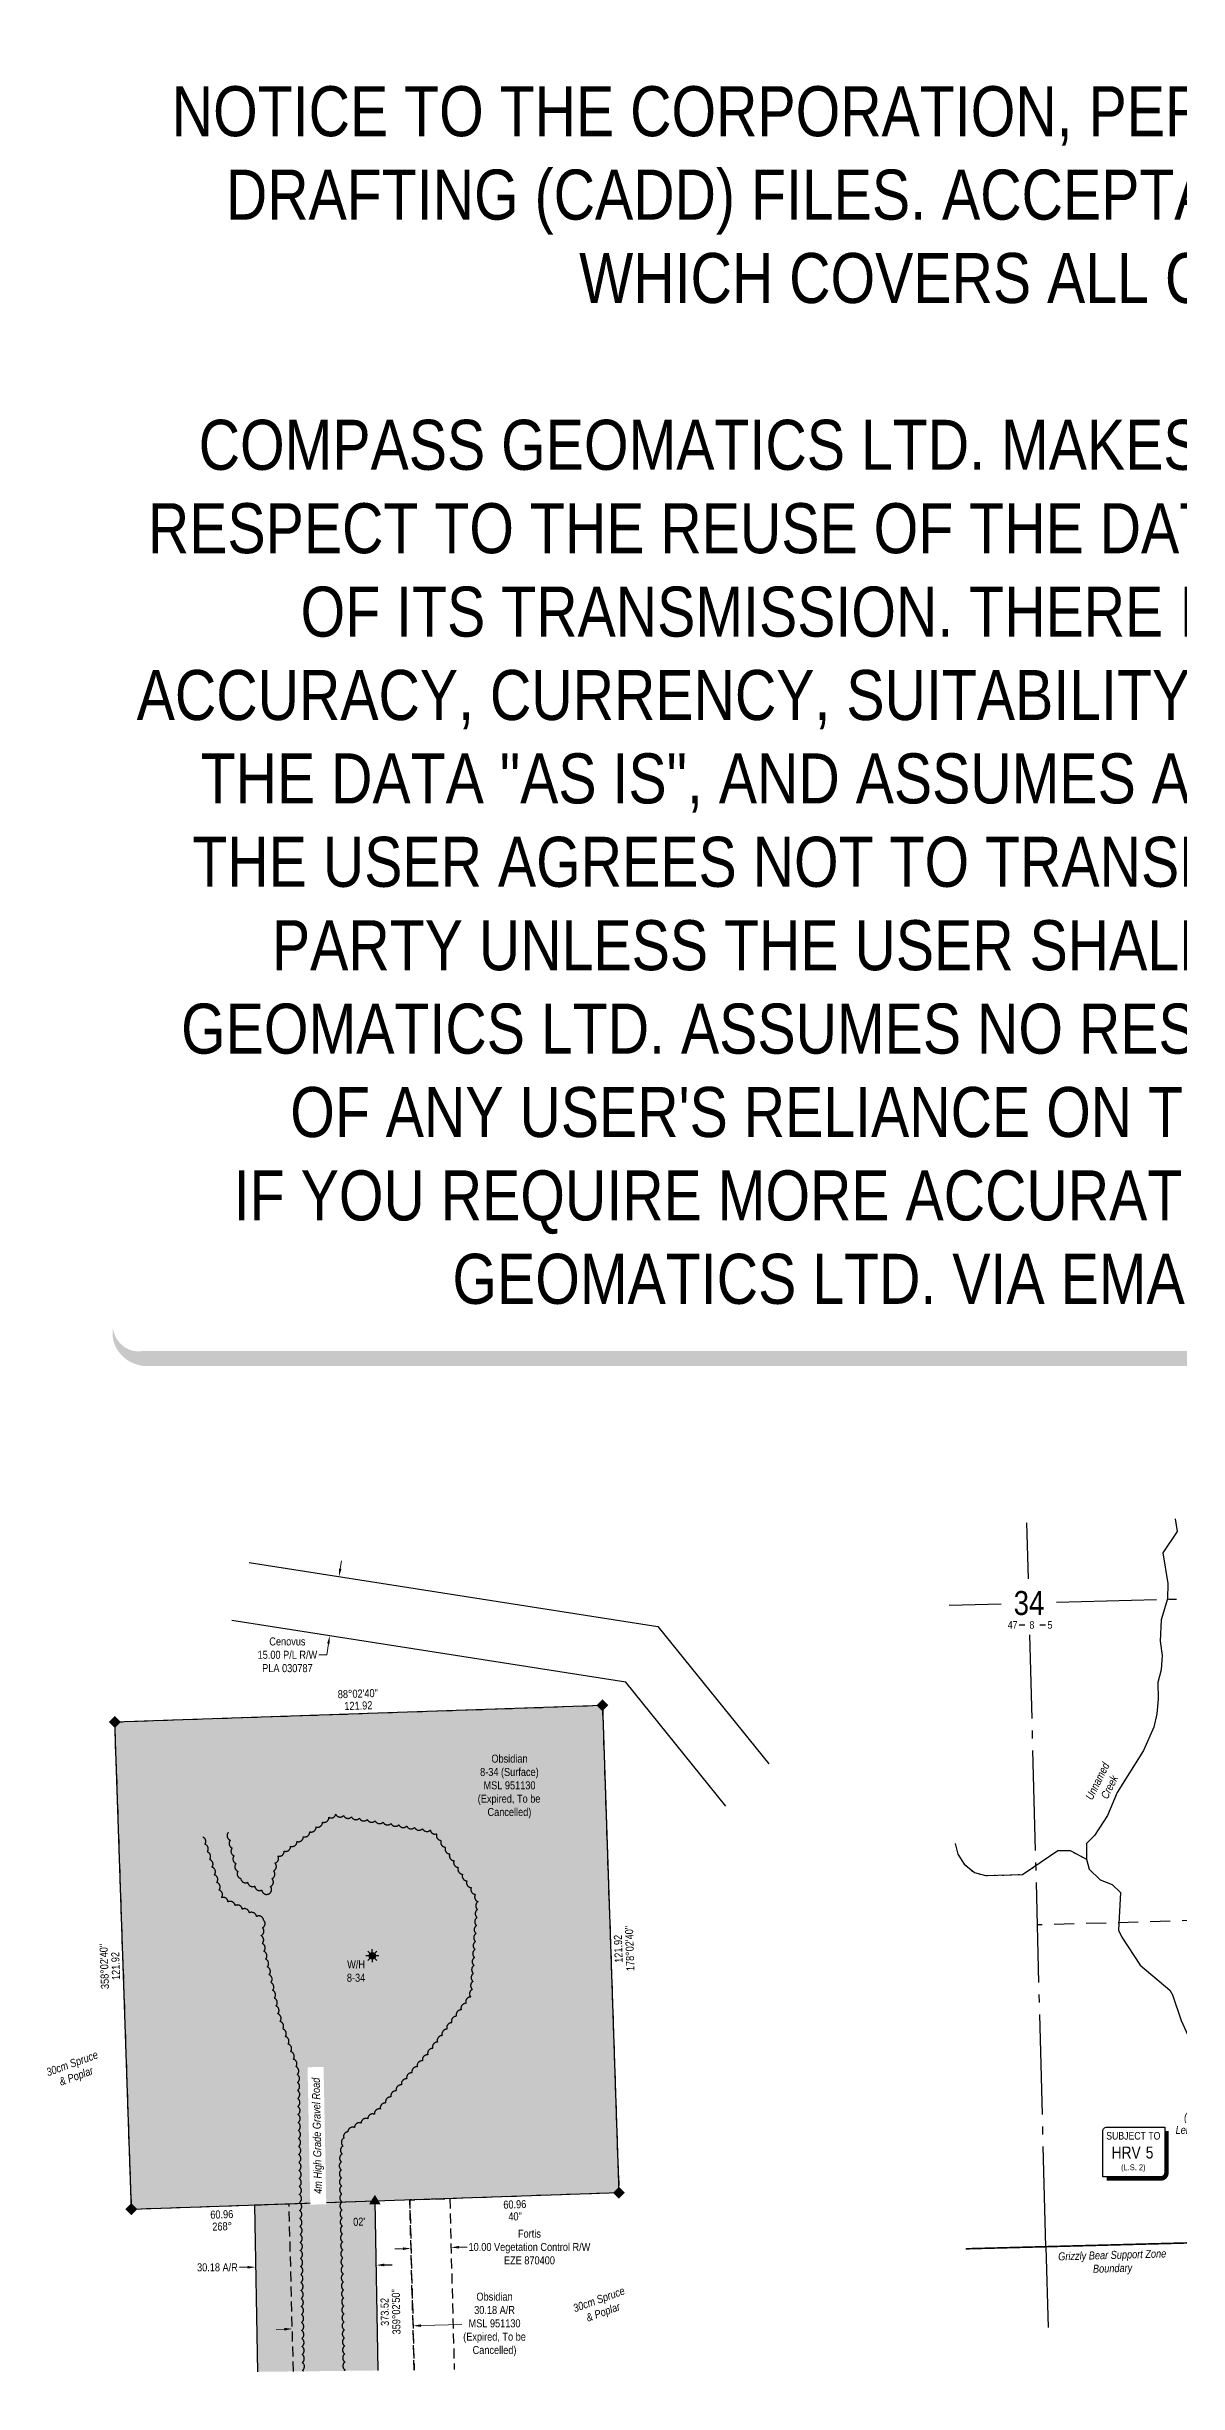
# Model space of a CAD drawing. Extents: x 626891 to 630912, y 5883885 to 5886803.
# Drawn here: x 626891 to 628305, y 5883885 to 5886803 of the extents above; entities that cross this region are included whole.
import ezdxf
from ezdxf.enums import TextEntityAlignment as Align

# ---------------------------------------------------------------- set-up
doc = ezdxf.new("R2010")
doc.units = 0
doc.header["$LTSCALE"] = 5
doc.header["$PDSIZE"] = 0.5
for name, pattern in [('0', [1, 1, 0]), ('DASHDOT2', [12.7, 6.35, -3.175, 0, -3.175]), ('foc-ACCESSROAD', [3.75, 2.5, -1.25]), ('foc-FLOWLINE', [3.75, 2.5, -1.25]), ('foc-LSD', [8, 5, -3]), ('foc-QUARTERLINE', [33, 25, -3, 2, -3]), ('foc-UNSURVEYED', [12.5, 10, -2.5]), ('foc-WHEELTRACKS', [2, 0.4, -1.6])]:
    doc.linetypes.add(name, pattern=pattern)
doc.layers.get('Defpoints').update_dxf_attribs({"color": 9})
for name, color, linetype in [('10', 1, 'Continuous'), ('9', 3, 'Continuous'), ('AS-ROADS', 254, 'Continuous'), ('AS-WILDLIFE', 131, 'DASHDOT2'), ('C-WS', 13, 'foc-ACCESSROAD'), ('C-WS-S', 8, 'Continuous'), ('CG-NOTES', 7, 'Continuous'), ('CTW', 7, 'Continuous'), ('F-EZE', 190, 'foc-FLOWLINE'), ('F-RW', 190, 'Continuous'), ('L-BD1', 253, 'Continuous'), ('L-MON', 1, 'Continuous'), ('L-QSEC', 8, 'foc-QUARTERLINE'), ('L-SECLBL', 7, 'Continuous'), ('L-SECTION-LSD', 7, 'foc-LSD'), ('L-USEC', 7, 'foc-UNSURVEYED'), ('P-PROPOSED', 10, 'Continuous'), ('P-PROPOSED-H', 21, 'Continuous'), ('P-TXT', 4, 'Continuous'), ('T-BUSH', 110, '0'), ('T-BUSH-T', 110, 'Continuous'), ('T-WATER', 160, 'Continuous'), ('T-WATER-P3', 160, 'foc-WHEELTRACKS'), ('T-WATER-T', 170, 'Continuous')]:
    doc.layers.add(name, color=color, linetype=linetype)
for name, color, linetype, lineweight in [('C-WS-T', 13, 'Continuous', 9), ('F-EZE-T', 190, 'Continuous', 9), ('F-RW-T', 190, 'Continuous', 9), ('T-TEXT', 48, 'Continuous', 18)]:
    doc.layers.add(name, color=color, linetype=linetype, lineweight=lineweight)
doc.layers.add('DISCLAIMER', color=7, linetype='Continuous', plot=False)
doc.styles.add('240', font='ARIALN.TTF', dxfattribs={"height": 30})
doc.styles.add('80', font='ARIALN.TTF', dxfattribs={"height": 10})
doc.styles.add('80CG', font='ARIALN.TTF', dxfattribs={"height": 10})
doc.styles.add('80L', font='ARIALN.TTF', dxfattribs={"height": 10})
doc.styles.add('foc-LtypeFont', font='ARIALN.TTF', dxfattribs={"height": 7.35})
doc.styles.add('HRV', font='ARIALN.TTF', dxfattribs={"height": 3})
doc.styles.add('SIMPLEX', font='ARIALN.TTF')
doc.linetypes.add('foc-TOPO-flowdirection-NOLINE', pattern='A,0,[">",foc-LtypeFont,S=0.3,R=0,X=0,Y=-0.945],-20,[">",foc-LtypeFont,S=0.3,R=0,X=0,Y=-0.945],0', length=20)
doc.dimstyles.new('Compass 5 000', dxfattribs={"dimscale": 5, "dimtxt": 9, "dimasz": 2, "dimexe": 0.2, "dimexo": 0.0625, "dimgap": 0.5, "dimtad": 0, "dimtih": 1, "dimtoh": 1, "dimzin": 0, "dimdsep": 46, "dimtxsty": '80CG', "dimcen": 0.1, "dimse1": 1, "dimse2": 1, "dimclrd": 256, "dimclrt": 256, "dimaunit": 1, "dimadec": 4, "dimazin": 0, "dimtfac": 0.06, "dimtofl": 0, "dimtmove": 0, "dimatfit": 1, "dimfxl": 0.2, "dimtolj": 1, "dimtzin": 0, "dimlwd": -1, "dimarcsym": 0})

# ---------------------------------------------------------------- blocks, each defined once
blk = doc.blocks.new('L-SECLBL')
at = {"layer": '9', "color": 7}
for p, q in [((-5.1, -27.8), (-12.3, -27.8)), ((20.7, -27.8), (13.5, -27.8))]:
    blk.add_line(p, q, dxfattribs=at)
at = {"layer": '10', "color": 2, "style": 'SIMPLEX'}
blk.add_attdef('SEC', text='', height=30, dxfattribs=at).set_placement((0, 0), align=Align.MIDDLE)
at = {"layer": '10', "color": 5, "style": '80L'}
blk.add_attdef('TWP', text='', height=9.5, dxfattribs=at).set_placement((-14.4, -27.4), align=Align.MIDDLE_RIGHT)
blk.add_attdef('RGE', text='', height=9.5, dxfattribs=at).set_placement((3.6, -27.4), align=Align.MIDDLE_CENTER)
blk.add_attdef('MER', text='', height=9.5, dxfattribs=at).set_placement((23.2, -27.4), align=Align.MIDDLE_LEFT)
blk = doc.blocks.new('HRV')
blk.add_lwpolyline([(-35.1, 31.6), (37.2, 31.6), (37.2, -25.5, -0.414214), (32.2, -30.5), (-40.1, -30.5), (-40.1, 26.6, -0.414214)], format="xyb", close=True)
at = {"const_width": 5, "flags": 128}
blk.add_lwpolyline([(-35.1, -33), (32.2, -33, 0.414214), (39.7, -25.5), (39.7, 26.6)], format="xyb", dxfattribs=at)
at = {"style": '80L'}
blk.add_text('SUBJECT TO', height=9.5, dxfattribs=at).set_placement((-2, 13.1), align=Align.BOTTOM_CENTER)
blk.add_attdef('(N.W.1/4 00)', text='', height=7.12, dxfattribs=at).set_placement((-2, -24.4), align=Align.BOTTOM_CENTER)
at = {"layer": 'CTW', "color": 3, "style": 'HRV'}
blk.add_text('HRV', height=15, dxfattribs=at).set_placement((-10.9, -0.2), align=Align.MIDDLE_CENTER)
blk.add_attdef('0', text='', height=15, dxfattribs=at).set_placement((18.3, -0.2), align=Align.MIDDLE_CENTER)
blk = doc.blocks.new('GAS')
h = blk.add_hatch(color=255)
h.dxf.hatch_style = 1
edge = h.paths.add_edge_path()
edge.add_arc((0, 0), 0.9, 0, 360)
for p, q in [((-0.81, 0), (-1.62, 0)), ((-0.57, 0.57), (-1.14, 1.14)), ((0, 0.81), (0, 1.62)), ((0.57, 0.57), (1.14, 1.14)), ((1.62, 0), (0.81, 0)), ((-0.57, -0.57), (-1.14, -1.14)), ((0, -0.81), (0, -1.62)), ((1.14, -1.14), (0.57, -0.57))]:
    blk.add_line(p, q)
blk.add_circle((0, 0), 0.8)
blk = doc.blocks.new('TRIA')
blk.add_hatch(color=255).paths.add_polyline_path([(-0.04, 1.52), (-1.47, -0.87), (1.39, -0.87)])
blk = doc.blocks.new('TRIAA')
blk.add_blockref('TRIA', (0, 0))
blk = doc.blocks.new('TRIB')
at = {"color": 1}
blk.add_lwpolyline([(-1.12, -0.67), (-0.04, 1.13), (1.04, -0.67)], close=True, dxfattribs=at)
blk = doc.blocks.new('TRIBB')
blk.add_blockref('TRIB', (0, 0))
blk = doc.blocks.new('TRICC')
for name in ['TRIAA', 'TRIBB']:
    blk.add_blockref(name, (0, 0))
blk = doc.blocks.new('plspike')
blk.add_blockref('TRICC', (0, 0))
blk = doc.blocks.new('SMONA')
blk.add_hatch(color=255).paths.add_polyline_path([(0, -1.49), (1.49, 0), (0, 1.49), (-1.49, 0)])
blk = doc.blocks.new('SMONAA')
blk.add_blockref('SMONA', (0, 0))
blk = doc.blocks.new('SMONB')
at = {"color": 1}
blk.add_solid([(0, 1.2), (1.2, 0), (-1.2, 0), (0, -1.2)], dxfattribs=at)
blk = doc.blocks.new('SMONBB')
blk.add_blockref('SMONB', (0, 0))
blk = doc.blocks.new('SMONCC')
for name in ['SMONAA', 'SMONBB']:
    blk.add_blockref(name, (0, 0))
blk = doc.blocks.new('FDIBAR')
blk.add_blockref('SMONCC', (0, 0))
blk = doc.blocks.new('*D626')
at = {"layer": 'Defpoints', "color": 0, "transparency": 16777216}
for p in [(627460.6, 5884860.4), (627244.3, 5884818.4), (627449, 5884786.3)]:
    blk.add_point(p, dxfattribs=at)
at = {"layer": 'F-RW-T', "transparency": 16777216}
for p, q in [((627257.4, 5884902.3), (627259, 5884912.2)), ((627242.7, 5884808.5), (627240.6, 5884794.6)), ((627240.6, 5884794.6), (627230.6, 5884794.6))]:
    blk.add_line(p, q, dxfattribs=at)
for points in [[(627255.8, 5884902.5), (627259.1, 5884902), (627255.9, 5884892.4)], [(627241.1, 5884808.8), (627244.4, 5884808.3), (627244.3, 5884818.4)]]:
    blk.add_solid(points, dxfattribs=at)
at = {"layer": 'F-RW-T', "transparency": 16777216, "insert": (627191.5, 5884794.6), "char_height": 10, "attachment_point": 5, "style": '80CG'}
blk.add_mtext('\\A1;Cenovus\\P15.00 P/L R/W\\PPLA 030787', dxfattribs=at)
blk = doc.blocks.new('*D627')
at = {"layer": 'Defpoints', "color": 0, "transparency": 16777216}
for p in [(627395.9, 5884054.3), (627346.4, 5884036.9), (627396.4, 5884038.2)]:
    blk.add_point(p, dxfattribs=at)
at = {"layer": 'F-EZE-T', "transparency": 16777216}
for p, q in [((627335.9, 5884052.7), (627325.9, 5884052.5)), ((627405.9, 5884054.6), (627415.9, 5884054.8))]:
    blk.add_line(p, q, dxfattribs=at)
for points in [[(627335.9, 5884054.4), (627336, 5884051.1), (627345.9, 5884053)], [(627405.9, 5884056.2), (627406, 5884052.9), (627395.9, 5884054.3)]]:
    blk.add_solid(points, dxfattribs=at)
at = {"layer": 'F-EZE-T', "transparency": 16777216, "insert": (627493.9, 5884054.8), "char_height": 10, "attachment_point": 5, "style": '80CG'}
blk.add_mtext('\\A1;Fortis\\P10.00 Vegetation Control R/W\\PEZE 870400', dxfattribs=at)
blk = doc.blocks.new('*D634')
at = {"layer": 'Defpoints', "color": 0, "transparency": 16777216}
for p in [(627151.8, 5884029.7), (627153.5, 5883926.9), (627304.3, 5883929.4)]:
    blk.add_point(p, dxfattribs=at)
at = {"layer": 'P-TXT', "transparency": 16777216}
for p, q in [((627141.8, 5884029.6), (627131.8, 5884029.4)), ((627312.6, 5884032.4), (627322.6, 5884032.6))]:
    blk.add_line(p, q, dxfattribs=at)
for points in [[(627141.7, 5884031.2), (627141.8, 5884027.9), (627151.8, 5884029.7)], [(627312.6, 5884034.1), (627312.6, 5884030.7), (627302.6, 5884032.2)]]:
    blk.add_solid(points, dxfattribs=at)
at = {"layer": 'P-TXT', "transparency": 16777216, "insert": (627104.1, 5884029.4), "char_height": 10, "attachment_point": 5, "style": '80CG'}
blk.add_mtext('\\A1;30.18 A/R', dxfattribs=at)
blk = doc.blocks.new('*D642')
at = {"layer": 'C-WS-T', "transparency": 16777216}
for p, q in [((627358.5, 5883956.7), (627409.3, 5883958)), ((627187.6, 5883952.2), (627177.6, 5883951.9))]:
    blk.add_line(p, q, dxfattribs=at)
for points in [[(627358.4, 5883958.3), (627358.5, 5883955), (627348.5, 5883956.4)], [(627187.6, 5883953.9), (627187.7, 5883950.5), (627197.6, 5883952.5)]]:
    blk.add_solid(points, dxfattribs=at)
at = {"layer": 'Defpoints', "color": 0, "transparency": 16777216}
for p in [(627347.7, 5883987.1), (627196.8, 5883983.1), (627348.5, 5883956.4)]:
    blk.add_point(p, dxfattribs=at)
at = {"layer": 'C-WS-T', "transparency": 16777216, "insert": (627450.3, 5883958), "char_height": 10, "attachment_point": 5, "style": '80CG'}
blk.add_mtext('\\A1;Obsidian\\P30.18 A/R\\PMSL 951130\\P(Expired, To be \\PCancelled)', dxfattribs=at)
blk = doc.blocks.new('Disclaimer_Legal')
at = {"layer": 'DISCLAIMER', "color": 254, "flags": 128}
blk.add_lwpolyline([(-3612.9, -1104.6, 37.5, 37.5, 0), (4096.1, -1104.6, 37.5, 37.5, 0.414214), (4171.1, -1029.6, 37.5, 37.5, 0), (4171.1, 2078.7, 37.5, 0, 0.414214), (4096.1, 2153.7, 0, 0, 0), (-3612.9, 2153.7, 0, 0, 0.414214), (-3687.9, 2078.7, 0, 0, 0), (-3687.9, -1029.6, 0, 37.5, 0.414214)], format="xyseb", close=True, dxfattribs=at)
at = {"layer": 'DISCLAIMER', "color": 254, "insert": (241.6, 533.9), "char_height": 125, "width": 7717.568, "attachment_point": 5, "style": '80'}
blk.add_mtext('NOTICE TO THE CORPORATION, PERSON &/OR PERSONS REGARDING THIS COMPUTER AIDED DESIGN AND DRAFTING (CADD) FILES. ACCEPTANCE OF THE CADD DATA IS BASED ON THE FOLLOWING DISCLAIMER WHICH COVERS ALL CADD DATA RECIEVED FROM COMPASS GEOMATICS LTD.\\P{\\fArial Narrow|b1|i0|c0|p34;DISCLAIMER}\\PCOMPASS GEOMATICS LTD. MAKES NO REPRESENTATION OR WARRANTIES, EXPRESS OR IMPLIED, WITH RESPECT TO THE REUSE OF THE DATA PROVIDED HEREWITH, REGARDLESS OF ITS FORMAT OR THE MEANS OF ITS TRANSMISSION. THERE IS NO GUARANTEE OR REPRESENTATION TO THE USER AS TO THE ACCURACY, CURRENCY, SUITABILITY OR RELIABILITY OF THIS DATA FOR ANY PURPOSE. THE USER ACCEPTS THE DATA "AS IS", AND ASSUMES ALL RISKS ASSOCIATED WITH ITS USE. BY ACCEPTANCE OF THIS DATA, THE USER AGREES NOT TO TRANSMIT THIS DATA OR PROVIDE ACCESS OR ANY PART OF IT TO ANOTHER PARTY UNLESS THE USER SHALL INCLUDE WITH THE DATA A COPY OF THIS DISCLAIMER. COMPASS GEOMATICS LTD. ASSUMES NO RESPONSIBILITY FOR ACTUAL OR CONSEQUENTIAL DAMAGE AS A RESULT OF ANY USER\'S RELIANCE ON THIS DATA. THIS CADD FILE IS FOR ILLUSTRATION PURPOSES ONLY.\\PIF YOU REQUIRE MORE ACCURATE INFORMATION, PLEASE CONTACT DARCI ANGLEHART AT COMPASS GEOMATICS LTD. VIA EMAIL: darci.anglehart@compassgeomatics.ca OR CELL: 506-961-7292', dxfattribs=at)

msp = doc.modelspace()

# ---------------------------------------------------------------- hatches: boundary and pattern name
at = {"layer": 'AS-ROADS'}
h = msp.add_hatch(color=256, dxfattribs=at)
h.dxf.hatch_style = 1
h.paths.add_polyline_path([(627256.847, 5884336.232), (627247.847, 5884326.801), (627248.698, 5884335.45), (627228.801, 5884337.408), (627223.934, 5884287.968), (627243.831, 5884286.009), (627244.668, 5884294.512), (627271.311, 5884322.428)])
at = {"layer": 'P-PROPOSED-H'}
h = msp.add_hatch(color=256, dxfattribs=at)
h.dxf.hatch_style = 1
h.paths.add_polyline_path([(627585.002, 5884731.558), (627605.801, 5884122.513), (626996.756, 5884101.714), (626975.956, 5884710.759)])
h = msp.add_hatch(color=256, dxfattribs=at)
h.dxf.hatch_style = 1
h.paths.add_polyline_path([(627153.952, 5883898.884), (627304.794, 5883900.621), (627301.278, 5884112.113), (627150.492, 5884106.964)])

# ---------------------------------------------------------------- linework, layer by layer
at = {"layer": 'AS-ROADS', "const_width": 20, "flags": 128}
msp.add_lwpolyline([(627234.632, 5883899.813), (627234.361, 5883908.304), (627230.906, 5884032.694), (627227.926, 5884226.479), (627241.666, 5884366.064), (627249.341, 5884422.239), (627280.406, 5884455.614), (627317.776, 5884446.629), (627330.886, 5884416.339), (627297.596, 5884364.449), (627235.057, 5884298.921)], dxfattribs=at)
at = {"layer": 'AS-WILDLIFE', "const_width": 2, "flags": 128}
msp.add_lwpolyline([(628039.209, 5884052.608), (628139.17, 5884055.251), (628902.146, 5884075.428), (628944.69, 5884076.553), (628974.844, 5884077.387), (629769.018, 5884099.365), (629868.98, 5884102.131)], dxfattribs=at)
at = {"layer": 'C-WS', "flags": 128}
msp.add_lwpolyline([(627199.015, 5883899.403), (627193.559, 5884108.435), (626996.756, 5884101.714), (626975.956, 5884710.759), (627585.026, 5884731.559), (627605.722, 5884122.51), (627344.351, 5884113.584), (627349.896, 5883901.14)], dxfattribs=at)
at = {"layer": 'F-EZE', "flags": 128}
msp.add_lwpolyline([(627349.896, 5883901.14), (627344.351, 5884113.584), (627394.355, 5884115.292), (627399.929, 5883901.716)], dxfattribs=at)
at = {"layer": 'F-RW'}
for points in [[(627143.627, 5884909.969), (627654.508, 5884830.003), (627792.834, 5884658.409)], [(627739.164, 5884605.641), (627614.355, 5884760.468), (627122.156, 5884837.51)]]:
    msp.add_lwpolyline(points, dxfattribs=at)
at = {"layer": 'L-QSEC'}
for p, q in [((628152.588, 5884860.3), (628923.683, 5884880.675)), ((628139.17, 5884055.252), (628119.139, 5884819.404))]:
    msp.add_line(p, q, dxfattribs=at)
at = {"layer": 'L-QSEC', "flags": 128}
for points in [[(628117.305, 5884889.379), (628115.471, 5884959.356)], [(628018.127, 5884856.747), (628083.33, 5884858.47)], [(628139.17, 5884055.252), (628141.817, 5883954.295)]]:
    msp.add_lwpolyline(points, dxfattribs=at)
at = {"layer": 'L-SECTION-LSD'}
msp.add_line((628934.187, 5884478.614), (628128.631, 5884457.32), dxfattribs=at)
at = {"layer": 'L-USEC', "flags": 128}
for points in [[(628139.17, 5884055.252), (628944.69, 5884076.553)], [(628039.209, 5884052.608), (628139.17, 5884055.252)]]:
    msp.add_lwpolyline(points, dxfattribs=at)
at = {"layer": 'P-PROPOSED', "flags": 128}
msp.add_lwpolyline([(627585.002, 5884731.558), (627605.801, 5884122.513), (626996.756, 5884101.714), (626975.956, 5884710.759)], close=True, dxfattribs=at)
msp.add_lwpolyline([(627304.794, 5883900.621), (627301.278, 5884112.113), (627150.492, 5884106.964), (627153.952, 5883898.884)], dxfattribs=at)
at = {"layer": 'T-BUSH', "flags": 128}
for points in [[(627117.662, 5884572.685, 0.52056705), (627120.069, 5884562.982, 0.52056705), (627122.476, 5884553.279, 0.52056705), (627124.883, 5884543.577, 0.52056705), (627127.291, 5884533.874, 0.52056705), (627129.698, 5884524.172, 0.52056705), (627133.19, 5884515.301, 0.52056705), (627141.934, 5884510.455, 0.52056705), (627150.677, 5884505.608, 0.52056705), (627159.421, 5884500.762, 0.52056705), (627168.164, 5884495.916, 0.52056705), (627170.348, 5884505.11, 0.52056705), (627172.242, 5884514.926, 0.52056705), (627174.135, 5884524.742, 0.52056705), (627176.029, 5884534.558, 0.52056705), (627179.569, 5884543.349, 0.52056705), (627187.539, 5884549.384, 0.52056705), (627195.509, 5884555.418, 0.52056705), (627203.478, 5884561.453, 0.52056705), (627211.448, 5884567.488, 0.52056705), (627219.417, 5884573.523, 0.52056705), (627227.387, 5884579.558, 0.52056705), (627235.356, 5884585.593, 0.52056705), (627243.326, 5884591.628, 0.52056705), (627251.847, 5884595.422, 0.52056705), (627261.708, 5884593.779, 0.52056705), (627271.569, 5884592.137, 0.52056705), (627281.43, 5884590.495, 0.52056705), (627291.291, 5884588.852, 0.52056705), (627301.152, 5884587.21, 0.52056705), (627311.013, 5884585.567, 0.52056705), (627320.874, 5884583.925, 0.52056705), (627330.735, 5884582.283, 0.52056705), (627340.595, 5884580.64, 0.52056705), (627350.456, 5884578.998, 0.52056705), (627360.317, 5884577.355, 0.52056705), (627370.178, 5884575.713, 0.52056705), (627378.129, 5884571.18, 0.52056705), (627383.508, 5884562.753, 0.52056705), (627388.886, 5884554.327, 0.52056705), (627394.265, 5884545.9, 0.52056705), (627399.644, 5884537.474, 0.52056705), (627405.023, 5884529.048, 0.52056705), (627410.401, 5884520.621, 0.52056705), (627415.78, 5884512.195, 0.52056705), (627421.159, 5884503.769, 0.52056705), (627426.537, 5884495.342, 0.52056705), (627429.7, 5884486.345, 0.52056705), (627429.065, 5884476.368, 0.52056705), (627428.43, 5884466.392, 0.52056705), (627427.795, 5884456.415, 0.52056705), (627427.16, 5884446.439, 0.52056705), (627426.525, 5884436.462, 0.52056705), (627425.89, 5884426.485, 0.52056705), (627425.255, 5884416.509, 0.52056705), (627424.62, 5884406.532, 0.52056705), (627423.985, 5884396.556, 0.52056705), (627423.35, 5884386.579, 0.52056705), (627422.715, 5884376.603, 0.52056705), (627420.525, 5884367.193, 0.52056705), (627414.593, 5884359.146, 0.52056705), (627408.661, 5884351.1, 0.52056705), (627402.728, 5884343.054, 0.52056705), (627396.796, 5884335.007, 0.52056705), (627390.864, 5884326.961, 0.52056705), (627384.932, 5884318.915, 0.52056705), (627379, 5884310.868, 0.52056705), (627373.068, 5884302.822, 0.52056705), (627366.935, 5884294.936, 0.52056705), (627360.356, 5884287.41, 0.52056705), (627353.777, 5884279.884, 0.52056705), (627347.197, 5884272.357, 0.52056705), (627340.618, 5884264.831, 0.52056705), (627334.039, 5884257.304, 0.52056705), (627327.459, 5884249.778, 0.52056705), (627320.88, 5884242.252, 0.52056705), (627314.3, 5884234.725, 0.52056705), (627307.721, 5884227.199, 0.52056705), (627300.26, 5884220.68, 0.52056705), (627291.925, 5884215.162, 0.52056705), (627283.589, 5884209.644, 0.52056705), (627275.253, 5884204.126, 0.52056705), (627266.917, 5884198.608, 0.52056705), (627262.037, 5884190.987, 0.52056705), (627260.965, 5884181.048, 0.52056705), (627259.893, 5884171.108, 0.52056705), (627258.821, 5884161.169, 0.52056705), (627258.89, 5884151.179, 0.52056705), (627259.074, 5884141.184, 0.52056705), (627259.258, 5884131.189, 0.52056705), (627259.442, 5884121.194, 0.52056705), (627259.625, 5884111.199, 0.52056705), (627259.809, 5884101.204, 0.52056705), (627259.993, 5884091.209, 0.52056705), (627260.176, 5884081.214, 0.52056705), (627260.36, 5884071.219, 0.52056705), (627260.544, 5884061.224, 0.52056705), (627260.727, 5884051.229, 0.52056705), (627260.911, 5884041.234, 0.52056705), (627261.095, 5884031.239, 0.52056705), (627261.278, 5884021.244, 0.52056705), (627261.462, 5884011.249, 0.52056705), (627261.646, 5884001.254, 0.52056705), (627261.829, 5883991.259, 0.52056705), (627262.013, 5883981.264, 0.52056705), (627262.197, 5883971.269, 0.52056705), (627262.38, 5883961.274, 0.52056705), (627262.564, 5883951.279, 0.52056705), (627262.748, 5883941.284, 0.52056705), (627262.932, 5883931.289, 0.52056705), (627263.115, 5883921.294, 0.52056705), (627263.299, 5883911.299, 0.52056705), (627263.483, 5883901.304, 0.06946616), (627262.269, 5883900.131, 0.06946616)], [(627211.42, 5883899.546, 0.06246074), (627210.277, 5883900.545, 0.52056705), (627210.105, 5883910.541, 0.52056705), (627209.934, 5883920.536, 0.52056705), (627209.763, 5883930.531, 0.52056705), (627209.591, 5883940.526, 0.52056705), (627209.42, 5883950.522, 0.52056705), (627209.249, 5883960.517, 0.52056705), (627209.077, 5883970.512, 0.52056705), (627208.906, 5883980.508, 0.52056705), (627208.735, 5883990.503, 0.52056705), (627208.563, 5884000.498, 0.52056705), (627208.392, 5884010.493, 0.52056705), (627208.221, 5884020.489, 0.52056705), (627208.049, 5884030.484, 0.52056705), (627207.878, 5884040.479, 0.52056705), (627207.707, 5884050.474, 0.52056705), (627207.535, 5884060.47, 0.52056705), (627207.364, 5884070.465, 0.52056705), (627207.193, 5884080.46, 0.52056705), (627207.021, 5884090.455, 0.52056705), (627206.85, 5884100.451, 0.52056705), (627206.679, 5884110.446, 0.52056705), (627206.507, 5884120.441, 0.52056705), (627206.336, 5884130.436, 0.52056705), (627206.165, 5884140.432, 0.52056705), (627205.993, 5884150.427, 0.52056705), (627205.822, 5884160.422, 0.52056705), (627205.651, 5884170.417, 0.52056705), (627205.479, 5884180.413, 0.52056705), (627205.308, 5884190.408, 0.52056705), (627205.137, 5884200.403, 0.52056705), (627204.965, 5884210.398, 0.52056705), (627204.794, 5884220.394, 0.52056705), (627204.623, 5884230.389, 0.52056705), (627204.451, 5884240.384, 0.52056705), (627204.28, 5884250.379, 0.52056705), (627204.109, 5884260.375, 0.52056705), (627203.937, 5884270.37, 0.52056705), (627202.288, 5884280.099, 0.52056705), (627198.957, 5884289.524, 0.52056705), (627195.626, 5884298.949, 0.52056705), (627192.295, 5884308.375, 0.52056705), (627188.964, 5884317.8, 0.52056705), (627185.632, 5884327.226, 0.52056705), (627182.301, 5884336.651, 0.52056705), (627179.426, 5884346.207, 0.52056705), (627177.266, 5884355.967, 0.52056705), (627175.106, 5884365.728, 0.52056705), (627172.946, 5884375.489, 0.52056705), (627170.787, 5884385.249, 0.52056705), (627168.627, 5884395.01, 0.52056705), (627166.467, 5884404.77, 0.52056705), (627164.307, 5884414.531, 0.52056705), (627162.147, 5884424.292, 0.52056705), (627159.987, 5884434.052, 0.52056705), (627158.524, 5884443.822, 0.52056705), (627160.418, 5884453.638, 0.52056705), (627161.739, 5884463.175, 0.52056705), (627152.841, 5884467.73, 0.52056705), (627143.942, 5884472.286, 0.52056705), (627135.044, 5884476.842, 0.52056705), (627126.146, 5884481.398, 0.52056705), (627117.247, 5884485.954, 0.52056705), (627109.145, 5884491.179, 0.52056705), (627106.179, 5884500.726, 0.52056705), (627103.214, 5884510.272, 0.52056705), (627100.248, 5884519.819, 0.52056705), (627097.282, 5884529.366, 0.52056705), (627094.317, 5884538.913, 0.52056705), (627091.351, 5884548.459, 0.52056705), (627088.385, 5884558.006, 0.52056705), (627085.612, 5884566.933)]]:
    msp.add_lwpolyline(points, format="xyb", dxfattribs=at)
at = {"layer": 'T-WATER', "flags": 128}
for points in [[(628300.644, 5884964.375), (628303.074, 5884948.851), (628285.436, 5884922.022), (628291.655, 5884883.66), (628290.945, 5884864.756), (628283.009, 5884838.14), (628282.096, 5884811.729), (628284.639, 5884793.631), (628283.117, 5884776.019), (628278.872, 5884759.93), (628279.341, 5884739.396), (628277.839, 5884721.065), (628273.911, 5884704.272), (628261.105, 5884675.079), (628228.417, 5884622.498), (628216.009, 5884593.968), (628199.991, 5884568.791), (628189.733, 5884558.788), (628189.756, 5884539.25)], [(628189.756, 5884539.25), (628193.271, 5884526.726), (628206.817, 5884513.409), (628221.809, 5884507.823), (628232.403, 5884497.7), (628230.055, 5884450.634), (628233.94, 5884441.87), (628257.044, 5884406.73), (628293.91, 5884375.678), (628297.169, 5884370.051), (628308.163, 5884337.663)]]:
    msp.add_lwpolyline(points, dxfattribs=at)
at = {"layer": 'T-WATER', "linetype": 'foc-TOPO-flowdirection-NOLINE', "flags": 128}
for points in [[(628300.644, 5884964.375), (628303.074, 5884948.851), (628285.436, 5884922.022), (628291.655, 5884883.66), (628290.945, 5884864.756), (628283.009, 5884838.14), (628282.096, 5884811.729), (628284.639, 5884793.631), (628283.117, 5884776.019), (628278.872, 5884759.93), (628279.341, 5884739.396), (628277.839, 5884721.065), (628273.911, 5884704.272), (628261.105, 5884675.079), (628228.417, 5884622.498), (628216.009, 5884593.968), (628199.991, 5884568.791), (628189.733, 5884558.788), (628189.756, 5884539.25)], [(628189.756, 5884539.25), (628193.271, 5884526.726), (628206.817, 5884513.409), (628221.809, 5884507.823), (628232.403, 5884497.7), (628230.055, 5884450.634), (628233.94, 5884441.87), (628257.044, 5884406.73), (628293.91, 5884375.678), (628297.169, 5884370.051), (628308.163, 5884337.663), (628329.327, 5884291.21), (628329.499, 5884285.2), (628335.607, 5884275.724), (628350.08, 5884269.522), (628362.648, 5884261.244), (628372.837, 5884250.697), (628376.943, 5884234.191), (628386.215, 5884222.426), (628388.071, 5884205.443), (628400.438, 5884193.765), (628409.204, 5884180.908), (628413.838, 5884164.658), (628428.29, 5884144.64), (628442.447, 5884130.751), (628452.447, 5884121.308), (628471.776, 5884107.106), (628489.105, 5884088.539), (628506.994, 5884077.433), (628513.908, 5884071.08), (628516.977, 5884065.805), (628513.726, 5884056.598), (628517.477, 5884048.307), (628524.924, 5884046.195), (628530.454, 5884042.364), (628535.274, 5884034.222), (628533.935, 5884031.027), (628523.815, 5884026.629), (628523.419, 5884023.817), (628529.693, 5884016.909), (628536.173, 5884015.246), (628542.693, 5884010.129), (628558.192, 5883986.805), (628566.265, 5883981.558), (628594.122, 5883978.124), (628599.483, 5883971.843), (628601.387, 5883967.014)]]:
    msp.add_lwpolyline(points, dxfattribs=at)
at = {"layer": 'T-WATER-P3', "flags": 128}
msp.add_lwpolyline([(628025.937, 5884558.858), (628029.026, 5884545.631), (628037.068, 5884533.114), (628049.938, 5884522.584), (628063.685, 5884518.863), (628109.871, 5884520.184), (628154.286, 5884550.106), (628169.35, 5884550.352), (628189.756, 5884539.25)], dxfattribs=at)
at = {"layer": 'T-WATER-P3', "linetype": 'foc-TOPO-flowdirection-NOLINE', "flags": 128}
msp.add_lwpolyline([(628025.937, 5884558.858), (628029.026, 5884545.631), (628037.068, 5884533.114), (628049.938, 5884522.584), (628063.685, 5884518.863), (628109.871, 5884520.184), (628154.286, 5884550.106), (628169.35, 5884550.352), (628189.756, 5884539.25)], dxfattribs=at)

# ---------------------------------------------------------------- block references
at = {"layer": 'C-WS-S', "xscale": 4.999999999999995, "yscale": 4.999999999999995, "zscale": 4.999999999999995}
msp.add_blockref('GAS', (627297.551, 5884418.634), dxfattribs=at)
at = {"layer": 'CG-NOTES'}
msp.add_blockref('HRV', (628250.417, 5884173.087), dxfattribs=at).add_auto_attribs({'(N.W.1/4 00)': '(L.S. 2)', '0': '5'})
at = {"layer": 'DISCLAIMER', "xscale": 0.5, "yscale": 0.5, "zscale": 0.5}
msp.add_blockref('Disclaimer_Legal', (628817.367, 5885717.258), dxfattribs=at)
at = {"layer": 'L-MON', "xscale": 4.999999999999995, "yscale": 4.999999999999995, "zscale": 4.999999999999995}
for name, p in [('FDIBAR', (626975.956, 5884710.759)), ('FDIBAR', (627585.026, 5884731.559)), ('FDIBAR', (626996.451, 5884102.064)), ('plspike', (627301.071, 5884112.389)), ('FDIBAR', (627605.716, 5884122.679))]:
    msp.add_blockref(name, p, dxfattribs=at)
at = {"layer": 'L-SECLBL'}
msp.add_blockref('L-SECLBL', (628118.091, 5884859.388), dxfattribs=at).add_auto_attribs({'SEC': '34', 'TWP': '47', 'RGE': '8', 'MER': '5'})

# ---------------------------------------------------------------- texts
at = {"layer": 'AS-WILDLIFE', "insert": (628222.31, 5884035.108), "char_height": 10, "attachment_point": 5, "rotation": 1.585087, "style": '240'}
msp.add_mtext_dynamic_manual_height_columns('{\\fArial Narrow|b0|i1|c0|p34;Grizzly Bear Support Zone Boundary}', width=134.76251, gutter_width=44.985, heights=[0], dxfattribs=at)
at = {"layer": 'C-WS-T', "attachment_point": 1, "style": '80L'}
for s, width, insert, char_height in [('\\pi17.04523;Obsidian\\P\\pi2.92858;8-34 (Surface)\\P\\pi7.18847;MSL 951130\\P\\pi0;(Expired, To be \\P\\pi12.20553;Cancelled)', 77.92401, (627429.322, 5884669.932), 10), ('\\pi0.66002;W/H\\P\\pi0.28497;8-34', 22.4659, (627265.516, 5884412.891), 9.99672)]:
    msp.add_mtext_dynamic_manual_height_columns(s, width=width, gutter_width=49.984, heights=[0], dxfattribs=dict(at, insert=insert, char_height=char_height))
at = {"layer": 'L-BD1', "style": '80L'}
for s, height, rotation, p in [("88°02'40''", 9.9967, 1.9559, (627279.626, 5884746.136)), ('121.92', 9.9967, 1.9559, (627280.138, 5884731.15)), ("178°02'40''", 9.99672, 91.9559, (627619.13, 5884427.846)), ("358°02'40''", 9.99672, 91.9559, (626962.628, 5884405.426)), ('121.92', 9.9967, 91.9559, (626976.865, 5884405.912)), ('121.92', 9.9967, 91.9559, (627604.893, 5884427.36)), ('60.96', 9.9967, 1.9345, (627475.605, 5884108.109)), ('60.96', 9.9967, 1.9413, (627109.5, 5884095.626)), ('268°', 9.9967, 1.9413, (627110.008, 5884080.639)), ("02'", 9.9967, 1.9345, (627281.132, 5884086.464)), ("40''", 9.9967, 1.9345, (627476.112, 5884093.123)), ('373.52', 9.9967, 90.9524, (627313.076, 5883973.766)), ("359°02'50''", 9.99672, 90.9524, (627327.32, 5883974.003))]:
    msp.add_text(s, height=height, rotation=rotation, dxfattribs=at).set_placement(p, align=Align.MIDDLE)
at = {"layer": 'T-BUSH-T', "char_height": 10, "attachment_point": 1, "rotation": 20, "style": '80L'}
for insert in [(626888.672, 5884277.281), (627546.949, 5883982.474)]:
    msp.add_mtext_dynamic_manual_height_columns('\\pi0.35275;{\\fArial Narrow|b0|i1|c0|p34;30cm Spruce\\P\\pi11.62833;& Poplar}', width=67.28804, gutter_width=49.984, heights=[0], dxfattribs=dict(at, insert=insert))
at = {"layer": 'T-WATER-T', "insert": (628187.852, 5884616.228), "char_height": 9.99672, "attachment_point": 1, "rotation": 63.827707, "style": '80L'}
msp.add_mtext_dynamic_manual_height_columns('\\pi0.60574;{\\fArial Narrow|b0|i1|c0|p34;Unnamed \\P\\pi10.09785;Creek}', width=50.30861, gutter_width=49.984, heights=[0], dxfattribs=at)

# ---------------------------------------------------------------- dimensions: what is measured, and where the dimension line sits
at = {"layer": 'C-WS-T'}
dim = msp.add_linear_dim(base=(627348.454, 5883956.395), p1=(627196.829, 5883983.139), p2=(627347.653, 5883987.076), angle=1.495085, text='Obsidian\\P30.18 A/R\\PMSL 951130\\P(Expired, To be \\PCancelled)', dimstyle='Compass 5 000', dxfattribs=at)
dim.commit()
dim.dimension.update_dxf_attribs({"geometry": '*D642', "text_midpoint": (627450.335, 5883957.982), "dimtype": 161})
at = {"layer": 'F-EZE-T'}
dim = msp.add_linear_dim(base=(627395.947, 5884054.298), p1=(627346.353, 5884036.869), p2=(627396.368, 5884038.174), angle=1.49497, text='Fortis\\P10.00 Vegetation Control R/W\\PEZE 870400', dimstyle='Compass 5 000', dxfattribs=at)
dim.commit()
dim.dimension.update_dxf_attribs({"geometry": '*D627', "text_midpoint": (627493.873, 5884054.82), "dimtype": 161})
at = {"layer": 'F-RW-T'}
dim = msp.add_linear_dim(base=(627244.286, 5884818.394), p1=(627460.592, 5884860.356), p2=(627449.008, 5884786.349), angle=261.103952, text='Cenovus\\P15.00 P/L R/W\\PPLA 030787', dimstyle='Compass 5 000', dxfattribs=at)
dim.commit()
dim.dimension.update_dxf_attribs({"geometry": '*D626', "text_midpoint": (627191.477, 5884794.608), "dimtype": 161})
at = {"layer": 'P-TXT'}
dim = msp.add_linear_dim(base=(627151.776, 5884029.738), p1=(627304.316, 5883929.386), p2=(627153.486, 5883926.878), angle=180.952412, text='30.18 A/R', dimstyle='Compass 5 000', dxfattribs=at)
dim.commit()
dim.dimension.update_dxf_attribs({"geometry": '*D634', "text_midpoint": (627104.112, 5884029.406), "dimtype": 161})

# ---------------------------------------------------------------- next in the draw order: texts
at = {"layer": 'T-TEXT', "linetype": 'Continuous', "insert": (627224.976, 5884112.891), "char_height": 9.99672, "attachment_point": 1, "rotation": 91.13358, "style": '80L', "bg_fill": 2}
msp.add_mtext_dynamic_manual_height_columns('\\pi8.23532;{\\fArial Narrow|b0|i1|c0|p34;4m High Grade Gravel Road}', width=161.63451, gutter_width=49.954, heights=[0], dxfattribs=at)
at = {"layer": 'T-TEXT', "linetype": 'Continuous', "insert": (628301.084, 5884239.417), "char_height": 9.99708, "attachment_point": 1, "style": '80L', "bg_fill": 2}
msp.add_mtext_dynamic_manual_height_columns('\\pi23.7334;{\\fArial Narrow|b0|i1|c0|p34;Culvert\\P\\pi10.80061;(559mm dia.\\P\\pi0.2273;Length = 15.9m)}', width=83.14534, gutter_width=49.954, heights=[0], dxfattribs=at)

doc.saveas('drawing.dxf')
